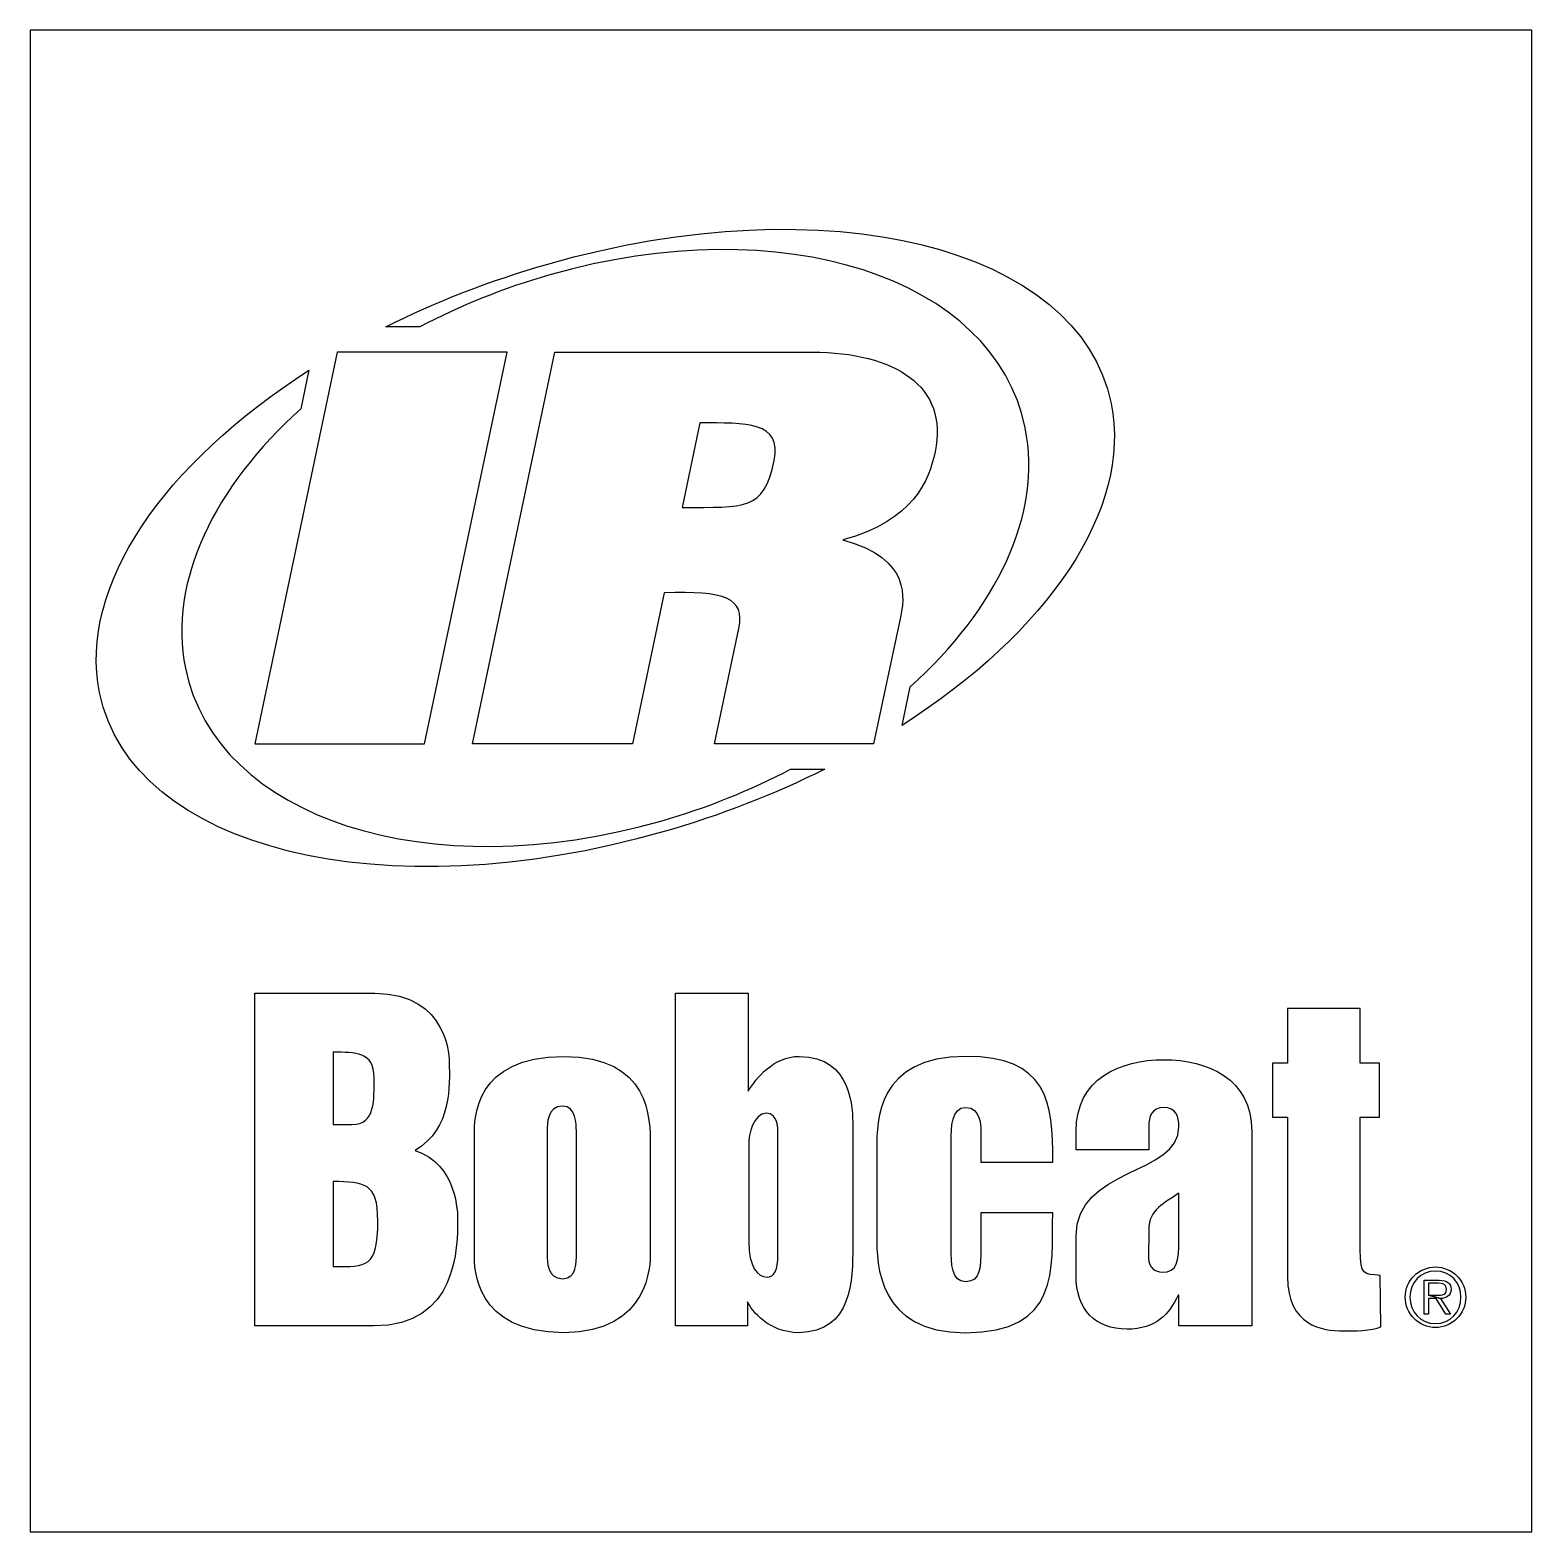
# Model space of a CAD drawing. Header units: millimetres. Extents: x -34 to 34, y -34 to 34.
import ezdxf

# ---------------------------------------------------------------- set-up
doc = ezdxf.new("R2010")
doc.units = ezdxf.units.MM
doc.header["$MEASUREMENT"] = 0
doc.layers.add('Capa 1', color=7, linetype='Continuous')

msp = doc.modelspace()

# ---------------------------------------------------------------- linework, layer by layer
at = {"layer": 'Capa 1', "color": 7}
msp.add_open_spline([(-33.9782, 34.0117), (-33.9782, 34.0117), (34.0218, 34.0117), (34.0218, 34.0117), (34.0218, 34.0117), (34.0218, 34.0117), (34.0218, -33.9884), (34.0218, -33.9884), (34.0218, -33.9884), (34.0218, -33.9884), (-33.9782, -33.9884), (-33.9782, -33.9884), (-33.9782, -33.9884), (-33.9782, -33.9884), (-33.9782, 34.0117), (-33.9782, 34.0117)], degree=3, knots=[0, 0, 0, 0, 0.2, 0.2, 0.2, 0.2, 0.4, 0.4, 0.4, 0.4, 0.6, 0.6, 0.6, 0.6, 1, 1, 1, 1], dxfattribs=at)
at = {"layer": 'Capa 1', "color": 250}
for points, knots in [([(14.9662, 17.1102), (13.5246, 24.211), (2.1057, 27.0342), (-10.5416, 23.4171), (-10.5416, 23.4171), (-13.158, 22.6675), (-15.6205, 21.6997), (-17.8713, 20.5749), (-17.8713, 20.5749), (-17.8713, 20.5749), (-16.3232, 20.575), (-16.3232, 20.575), (-16.3232, 20.575), (-14.5148, 21.524), (-12.5431, 22.3271), (-10.4428, 22.9279), (-10.4428, 22.9279), (0.0572, 25.9315), (9.6928, 22.8291), (11.0778, 15.998), (11.0778, 15.998), (11.8746, 12.083), (9.7791, 7.7944), (5.8749, 4.2786), (5.8749, 4.2786), (5.8749, 4.2786), (5.5048, 2.5296), (5.5048, 2.5296), (5.5048, 2.5296), (12.0629, 6.7301), (15.9466, 12.2852), (14.9662, 17.1102)], [0, 0, 0, 0, 0.1111111, 0.1111111, 0.1111111, 0.1111111, 0.2222222, 0.2222222, 0.2222222, 0.2222222, 0.3333333, 0.3333333, 0.3333333, 0.3333333, 0.4444444, 0.4444444, 0.4444444, 0.4444444, 0.5555556, 0.5555556, 0.5555556, 0.5555556, 0.6666667, 0.6666667, 0.6666667, 0.6666667, 0.7777778, 0.7777778, 0.7777778, 0.7777778, 1, 1, 1, 1]), ([(-20.0658, 19.4284), (-20.0658, 19.4284), (-12.3831, 19.4284), (-12.3831, 19.4284), (-12.3831, 19.4284), (-12.3831, 19.4284), (-16.1163, 1.6937), (-16.1163, 1.6937), (-16.1163, 1.6937), (-16.1163, 1.6937), (-23.7958, 1.6937), (-23.7958, 1.6937), (-23.7958, 1.6937), (-23.7958, 1.6937), (-20.0658, 19.4284), (-20.0658, 19.4284)], [0, 0, 0, 0, 0.2, 0.2, 0.2, 0.2, 0.4, 0.4, 0.4, 0.4, 0.6, 0.6, 0.6, 0.6, 1, 1, 1, 1]), ([(-13.9438, 1.6937), (-13.9438, 1.6937), (-6.7064, 1.6937), (-6.7064, 1.6937), (-6.7064, 1.6937), (-6.7064, 1.6937), (-5.2681, 8.5347), (-5.2681, 8.5347), (-5.2681, 8.5347), (-2.5263, 8.6226), (-1.5977, 8.3105), (-1.8895, 6.9232), (-1.8895, 6.9232), (-1.8895, 6.9232), (-2.9891, 1.6937), (-2.9891, 1.6937), (-2.9891, 1.6937), (-2.9891, 1.6937), (4.217, 1.6937), (4.217, 1.6937), (4.217, 1.6937), (4.217, 1.6937), (5.4249, 7.4368), (5.4249, 7.4368), (5.4249, 7.4368), (5.5862, 8.2005), (5.9814, 10.0766), (2.8242, 10.9269), (2.8242, 10.9269), (6.0335, 11.7991), (6.7281, 13.6357), (6.9981, 14.911), (6.9981, 14.911), (7.6224, 17.8867), (5.1863, 19.4284), (1.4328, 19.4284), (1.4328, 19.4284), (1.4328, 19.4284), (-10.2152, 19.4284), (-10.2152, 19.4284), (-10.2152, 19.4284), (-10.2152, 19.4284), (-13.9438, 1.6937), (-13.9438, 1.6937)], [0, 0, 0, 0, 0.0833333, 0.0833333, 0.0833333, 0.0833333, 0.1666667, 0.1666667, 0.1666667, 0.1666667, 0.25, 0.25, 0.25, 0.25, 0.3333333, 0.3333333, 0.3333333, 0.3333333, 0.4166667, 0.4166667, 0.4166667, 0.4166667, 0.5, 0.5, 0.5, 0.5, 0.5833333, 0.5833333, 0.5833333, 0.5833333, 0.6666667, 0.6666667, 0.6666667, 0.6666667, 0.75, 0.75, 0.75, 0.75, 0.8333333, 0.8333333, 0.8333333, 0.8333333, 1, 1, 1, 1]), ([(0.4572, 0.5486), (-1.3482, -0.4005), (-3.3231, -1.2021), (-5.4218, -1.8029), (-5.4218, -1.8029), (-15.9201, -4.8065), (-25.5558, -1.7055), (-26.9424, 5.1225), (-26.9424, 5.1225), (-27.7376, 9.0477), (-25.6373, 13.3424), (-21.719, 16.8606), (-21.719, 16.8606), (-21.719, 16.8606), (-21.3504, 18.6048), (-21.3504, 18.6048), (-21.3504, 18.6048), (-27.9165, 14.401), (-31.8096, 8.8407), (-30.8291, 4.0118), (-30.8291, 4.0118), (-29.3876, -3.0891), (-17.9671, -5.9108), (-5.323, -2.2937), (-5.323, -2.2937), (-2.705, -1.5439), (-0.2441, -0.5745), (2.0069, 0.5485), (2.0069, 0.5485), (2.0069, 0.5485), (0.4572, 0.5486), (0.4572, 0.5486)], [0, 0, 0, 0, 0.1111111, 0.1111111, 0.1111111, 0.1111111, 0.2222222, 0.2222222, 0.2222222, 0.2222222, 0.3333333, 0.3333333, 0.3333333, 0.3333333, 0.4444444, 0.4444444, 0.4444444, 0.4444444, 0.5555556, 0.5555556, 0.5555556, 0.5555556, 0.6666667, 0.6666667, 0.6666667, 0.6666667, 0.7777778, 0.7777778, 0.7777778, 0.7777778, 1, 1, 1, 1]), ([(-4.4556, 12.3889), (-4.4556, 12.3889), (-3.6463, 16.2332), (-3.6463, 16.2332), (-3.6463, 16.2332), (-1.5695, 16.2129), (0.0853, 16.2992), (-0.2896, 14.5187), (-0.2896, 14.5187), (-0.7742, 12.2176), (-1.582, 12.4309), (-4.4556, 12.3889)], [0, 0, 0, 0, 0.25, 0.25, 0.25, 0.25, 0.5, 0.5, 0.5, 0.5, 1, 1, 1, 1]), ([(-23.7958, -24.6628), (-23.7958, -24.6628), (-18.4219, -24.6628), (-18.4219, -24.6628), (-18.4219, -24.6628), (-14.619, -24.6628), (-14.619, -21.0678), (-14.619, -19.8177), (-14.619, -19.8177), (-14.619, -19.6294), (-14.619, -17.3204), (-16.5475, -16.7151), (-16.5475, -16.7151), (-14.8458, -15.7316), (-14.9969, -13.7065), (-14.9969, -12.7419), (-14.9969, -12.7419), (-14.9969, -12.629), (-14.9969, -9.6001), (-18.3648, -9.6001), (-18.3648, -9.6001), (-18.3648, -9.6001), (-23.7958, -9.6), (-23.7958, -9.6), (-23.7958, -9.6), (-23.7958, -9.6), (-23.7958, -24.6628), (-23.7958, -24.6628)], [0, 0, 0, 0, 0.125, 0.125, 0.125, 0.125, 0.25, 0.25, 0.25, 0.25, 0.375, 0.375, 0.375, 0.375, 0.5, 0.5, 0.5, 0.5, 0.625, 0.625, 0.625, 0.625, 0.75, 0.75, 0.75, 0.75, 1, 1, 1, 1]), ([(-4.7504, -24.6628), (-4.7504, -24.6628), (-1.4957, -24.6628), (-1.4957, -24.6628), (-1.4957, -24.6628), (-1.4957, -24.6628), (-1.4957, -23.5649), (-1.4957, -23.5649), (-1.4957, -23.5649), (-1.2879, -23.9994), (-0.5507, -24.9467), (0.8304, -24.9656), (0.8304, -24.9656), (3.2525, -24.9467), (3.271, -22.5234), (3.271, -21.0851), (3.271, -21.0851), (3.271, -21.0851), (3.271, -15.5607), (3.271, -15.5607), (3.271, -15.5607), (3.271, -14.9173), (3.271, -12.458), (0.8484, -12.458), (0.8484, -12.458), (-0.3239, -12.4579), (-1.1005, -13.4415), (-1.4588, -14.0281), (-1.4588, -14.0281), (-1.4588, -14.0281), (-1.4588, -9.6), (-1.4588, -9.6), (-1.4588, -9.6), (-1.4588, -9.6), (-4.7504, -9.6), (-4.7504, -9.6), (-4.7504, -9.6), (-4.7504, -9.6), (-4.7504, -24.6628), (-4.7504, -24.6628)], [0, 0, 0, 0, 0.0909091, 0.0909091, 0.0909091, 0.0909091, 0.1818182, 0.1818182, 0.1818182, 0.1818182, 0.2727273, 0.2727273, 0.2727273, 0.2727273, 0.3636364, 0.3636364, 0.3636364, 0.3636364, 0.4545455, 0.4545455, 0.4545455, 0.4545455, 0.5454545, 0.5454545, 0.5454545, 0.5454545, 0.6363636, 0.6363636, 0.6363636, 0.6363636, 0.7272727, 0.7272727, 0.7272727, 0.7272727, 0.8181818, 0.8181818, 0.8181818, 0.8181818, 1, 1, 1, 1]), ([(22.2725, -12.7607), (22.2725, -12.7607), (22.9533, -12.7607), (22.9533, -12.7607), (22.9533, -12.7607), (22.9533, -12.7607), (22.9533, -10.2823), (22.9533, -10.2823), (22.9533, -10.2823), (22.9533, -10.2823), (26.2442, -10.2823), (26.2442, -10.2823), (26.2442, -10.2823), (26.2442, -10.2823), (26.2442, -12.7607), (26.2442, -12.7607), (26.2442, -12.7607), (26.2442, -12.7607), (27.1146, -12.7607), (27.1146, -12.7607), (27.1146, -12.7607), (27.1146, -12.7607), (27.1146, -15.2015), (27.1146, -15.2015), (27.1146, -15.2015), (27.1146, -15.2015), (26.2442, -15.2015), (26.2442, -15.2015), (26.2442, -15.2015), (26.2442, -15.2015), (26.2442, -21.1996), (26.2442, -21.1996), (26.2442, -21.1996), (26.2442, -22.3916), (26.4151, -22.3164), (27.1538, -22.3711), (27.1538, -22.3711), (27.1538, -22.3711), (27.1727, -24.7003), (27.1727, -24.7003), (27.1727, -24.7003), (26.812, -24.8886), (25.9038, -24.8887), (25.4692, -24.8887), (25.4692, -24.8887), (24.5423, -24.8886), (22.9532, -24.6628), (22.9532, -22.4278), (22.9532, -22.4278), (22.9532, -22.4278), (22.9533, -15.2015), (22.9533, -15.2015), (22.9533, -15.2015), (22.9533, -15.2015), (22.2725, -15.2015), (22.2725, -15.2015), (22.2725, -15.2015), (22.2725, -15.2015), (22.2725, -12.7607), (22.2725, -12.7607)], [0, 0, 0, 0, 0.0625, 0.0625, 0.0625, 0.0625, 0.125, 0.125, 0.125, 0.125, 0.1875, 0.1875, 0.1875, 0.1875, 0.25, 0.25, 0.25, 0.25, 0.3125, 0.3125, 0.3125, 0.3125, 0.375, 0.375, 0.375, 0.375, 0.4375, 0.4375, 0.4375, 0.4375, 0.5, 0.5, 0.5, 0.5, 0.5625, 0.5625, 0.5625, 0.5625, 0.625, 0.625, 0.625, 0.625, 0.6875, 0.6875, 0.6875, 0.6875, 0.75, 0.75, 0.75, 0.75, 0.8125, 0.8125, 0.8125, 0.8125, 0.875, 0.875, 0.875, 0.875, 1, 1, 1, 1]), ([(-19.4054, -15.5417), (-19.84, -15.5417), (-20.2586, -15.5418), (-20.2586, -15.5418), (-20.2586, -15.5418), (-20.2586, -15.5418), (-20.2586, -12.2698), (-20.2586, -12.2698), (-20.2586, -12.2698), (-19.254, -12.2698), (-18.4024, -12.2306), (-18.4024, -13.4242), (-18.4024, -13.4242), (-18.4024, -14.4076), (-18.327, -15.5418), (-19.4054, -15.5417)], [0, 0, 0, 0, 0.2, 0.2, 0.2, 0.2, 0.4, 0.4, 0.4, 0.4, 0.6, 0.6, 0.6, 0.6, 1, 1, 1, 1]), ([(-9.8113, -24.9655), (-5.8955, -24.9655), (-5.8955, -21.7846), (-5.8955, -21.4457), (-5.8955, -21.4457), (-5.8955, -21.4457), (-5.8955, -16.4877), (-5.8955, -16.4877), (-5.8955, -16.4877), (-5.8955, -15.2765), (-5.8955, -12.458), (-9.8113, -12.458), (-9.8113, -12.458), (-13.8605, -12.4579), (-13.8605, -15.2766), (-13.8605, -15.9966), (-13.8605, -15.9966), (-13.8605, -15.9966), (-13.8605, -21.4456), (-13.8605, -21.4456), (-13.8605, -21.4456), (-13.8605, -22.0322), (-13.8605, -24.9656), (-9.8113, -24.9655)], [0, 0, 0, 0, 0.1428571, 0.1428571, 0.1428571, 0.1428571, 0.2857143, 0.2857143, 0.2857143, 0.2857143, 0.4285714, 0.4285714, 0.4285714, 0.4285714, 0.5714286, 0.5714286, 0.5714286, 0.5714286, 0.7142857, 0.7142857, 0.7142857, 0.7142857, 1, 1, 1, 1]), ([(12.3234, -17.245), (12.3234, -17.245), (9.0701, -17.245), (9.0701, -17.245), (9.0701, -17.245), (9.0701, -17.245), (9.0701, -15.6938), (9.0701, -15.6938), (9.0701, -15.6938), (9.0701, -15.6938), (9.07, -14.7669), (8.3877, -14.7669), (8.3877, -14.7669), (7.7274, -14.7668), (7.7273, -15.6563), (7.7273, -16.337), (7.7273, -16.337), (7.7273, -16.337), (7.7274, -21.1052), (7.7274, -21.1052), (7.7274, -21.1052), (7.7274, -21.8614), (7.7273, -22.6568), (8.3877, -22.6568), (8.3877, -22.6568), (9.0701, -22.6568), (9.07, -21.9759), (9.07, -21.1053), (9.07, -21.1053), (9.07, -21.1053), (9.0701, -19.5336), (9.0701, -19.5336), (9.0701, -19.5336), (9.0701, -19.5336), (12.3234, -19.5336), (12.3234, -19.5336), (12.3234, -19.5336), (12.2872, -22.0888), (12.6637, -24.9656), (8.3688, -24.9656), (8.3688, -24.9656), (4.3957, -24.9655), (4.3581, -21.8614), (4.3581, -20.6129), (4.3581, -20.6129), (4.3581, -20.6129), (4.3582, -16.5816), (4.3582, -16.5816), (4.3582, -16.5816), (4.3582, -15.4084), (4.3581, -12.458), (8.3877, -12.458), (8.3877, -12.458), (12.0409, -12.4579), (12.3609, -14.4641), (12.3234, -17.245)], [0, 0, 0, 0, 0.0666667, 0.0666667, 0.0666667, 0.0666667, 0.1333333, 0.1333333, 0.1333333, 0.1333333, 0.2, 0.2, 0.2, 0.2, 0.2666667, 0.2666667, 0.2666667, 0.2666667, 0.3333333, 0.3333333, 0.3333333, 0.3333333, 0.4, 0.4, 0.4, 0.4, 0.4666667, 0.4666667, 0.4666667, 0.4666667, 0.5333333, 0.5333333, 0.5333333, 0.5333333, 0.6, 0.6, 0.6, 0.6, 0.6666667, 0.6666667, 0.6666667, 0.6666667, 0.7333333, 0.7333333, 0.7333333, 0.7333333, 0.8, 0.8, 0.8, 0.8, 0.8666667, 0.8666667, 0.8666667, 0.8666667, 1, 1, 1, 1]), ([(18.0405, -24.6628), (18.0405, -24.6628), (21.333, -24.6628), (21.333, -24.6628), (21.333, -24.6628), (21.333, -24.6628), (21.333, -15.8555), (21.333, -15.8555), (21.333, -15.8555), (21.333, -13.4601), (19.3331, -12.6069), (17.3567, -12.6069), (17.3567, -12.6069), (15.3772, -12.6068), (13.3789, -13.4602), (13.3789, -15.8555), (13.3789, -15.8555), (13.3789, -15.8555), (13.379, -16.6914), (13.379, -16.6914), (13.379, -16.6914), (13.379, -16.6914), (16.6681, -16.6914), (16.6681, -16.6914), (16.6681, -16.6914), (16.6681, -16.6914), (16.6681, -15.645), (16.6681, -15.645), (16.6681, -15.645), (16.6681, -15.1669), (16.8139, -14.7717), (17.3567, -14.7717), (17.3567, -14.7717), (17.8965, -14.7717), (18.0405, -15.1669), (18.0405, -15.6451), (18.0405, -15.6451), (18.0405, -17.8521), (13.3789, -17.4789), (13.3789, -20.6018), (13.3789, -20.6018), (13.3789, -20.6018), (13.379, -22.3711), (13.379, -22.3711), (13.379, -22.3711), (13.379, -23.9318), (14.2527, -24.8072), (15.6878, -24.8072), (15.6878, -24.8072), (17.0022, -24.8072), (17.6046, -24.1217), (17.9998, -23.2669), (17.9998, -23.2669), (17.9998, -23.2669), (18.0405, -23.2669), (18.0405, -23.2669), (18.0405, -23.2669), (18.0405, -23.2669), (18.0405, -24.6628), (18.0405, -24.6628)], [0, 0, 0, 0, 0.0625, 0.0625, 0.0625, 0.0625, 0.125, 0.125, 0.125, 0.125, 0.1875, 0.1875, 0.1875, 0.1875, 0.25, 0.25, 0.25, 0.25, 0.3125, 0.3125, 0.3125, 0.3125, 0.375, 0.375, 0.375, 0.375, 0.4375, 0.4375, 0.4375, 0.4375, 0.5, 0.5, 0.5, 0.5, 0.5625, 0.5625, 0.5625, 0.5625, 0.625, 0.625, 0.625, 0.625, 0.6875, 0.6875, 0.6875, 0.6875, 0.75, 0.75, 0.75, 0.75, 0.8125, 0.8125, 0.8125, 0.8125, 0.875, 0.875, 0.875, 0.875, 1, 1, 1, 1]), ([(-9.8678, -14.7088), (-9.2445, -14.7088), (-9.2445, -15.5418), (-9.2445, -15.8257), (-9.2445, -15.8257), (-9.2445, -15.8257), (-9.2445, -21.4064), (-9.2445, -21.4064), (-9.2445, -21.4064), (-9.2445, -21.7296), (-9.206, -22.5234), (-9.8678, -22.5234), (-9.8678, -22.5234), (-10.5682, -22.5234), (-10.5682, -21.7296), (-10.5682, -21.4457), (-10.5682, -21.4457), (-10.5682, -21.4457), (-10.5682, -15.7881), (-10.5682, -15.7881), (-10.5682, -15.7881), (-10.5682, -15.5417), (-10.5682, -14.7088), (-9.8678, -14.7088)], [0, 0, 0, 0, 0.1428571, 0.1428571, 0.1428571, 0.1428571, 0.2857143, 0.2857143, 0.2857143, 0.2857143, 0.4285714, 0.4285714, 0.4285714, 0.4285714, 0.5714286, 0.5714286, 0.5714286, 0.5714286, 0.7142857, 0.7142857, 0.7142857, 0.7142857, 1, 1, 1, 1]), ([(-0.6453, -15.0303), (-0.1162, -15.0303), (-0.1162, -15.7112), (-0.1162, -16.0155), (-0.1162, -16.0155), (-0.1162, -16.0155), (-0.1162, -21.427), (-0.1162, -21.427), (-0.1162, -21.427), (-0.1162, -22.1451), (-0.2855, -22.448), (-0.6088, -22.448), (-0.6088, -22.448), (-1.0415, -22.4479), (-1.4393, -21.9948), (-1.4393, -20.8404), (-1.4393, -20.8404), (-1.4393, -20.8404), (-1.4393, -16.4703), (-1.4393, -16.4703), (-1.4393, -16.4703), (-1.4393, -15.9777), (-1.2314, -15.0303), (-0.6453, -15.0303)], [0, 0, 0, 0, 0.1428571, 0.1428571, 0.1428571, 0.1428571, 0.2857143, 0.2857143, 0.2857143, 0.2857143, 0.4285714, 0.4285714, 0.4285714, 0.4285714, 0.5714286, 0.5714286, 0.5714286, 0.5714286, 0.7142857, 0.7142857, 0.7142857, 0.7142857, 1, 1, 1, 1]), ([(-20.2586, -21.9759), (-20.2586, -21.9759), (-20.2586, -18.1156), (-20.2586, -18.1156), (-20.2586, -18.1156), (-18.8565, -18.172), (-18.2323, -18.1345), (-18.2323, -19.9118), (-18.2323, -19.9118), (-18.2323, -22.0322), (-18.7254, -21.9759), (-20.2586, -21.9759)], [0, 0, 0, 0, 0.25, 0.25, 0.25, 0.25, 0.5, 0.5, 0.5, 0.5, 1, 1, 1, 1]), ([(16.6681, -20.3102), (16.6681, -19.3736), (17.3974, -19.1022), (18.0405, -18.6442), (18.0405, -18.6442), (18.0405, -18.6442), (18.0405, -20.7054), (18.0405, -20.7054), (18.0405, -20.7054), (18.0405, -21.7672), (17.959, -22.2254), (17.272, -22.2254), (17.272, -22.2254), (16.96, -22.2253), (16.668, -22.0166), (16.668, -21.6025), (16.668, -21.6025), (16.668, -21.6025), (16.6681, -20.3102), (16.6681, -20.3102)], [0, 0, 0, 0, 0.1666667, 0.1666667, 0.1666667, 0.1666667, 0.3333333, 0.3333333, 0.3333333, 0.3333333, 0.5, 0.5, 0.5, 0.5, 0.6666667, 0.6666667, 0.6666667, 0.6666667, 1, 1, 1, 1]), ([(29.6558, -24.7318), (30.4117, -24.7318), (31.0218, -24.1171), (31.0218, -23.3579), (31.0218, -23.3579), (31.0218, -22.6065), (30.4117, -21.9916), (29.6557, -21.9916), (29.6557, -21.9916), (28.8966, -21.9915), (28.2832, -22.6065), (28.2832, -23.3579), (28.2832, -23.3579), (28.2832, -24.1171), (28.8965, -24.7318), (29.6558, -24.7318)], [0, 0, 0, 0, 0.2, 0.2, 0.2, 0.2, 0.4, 0.4, 0.4, 0.4, 0.6, 0.6, 0.6, 0.6, 1, 1, 1, 1]), ([(29.6558, -24.5515), (28.9876, -24.5515), (28.4997, -24.0309), (28.4997, -23.3579), (28.4997, -23.3579), (28.4998, -22.6926), (28.9875, -22.1737), (29.6557, -22.1737), (29.6557, -22.1737), (30.321, -22.1736), (30.8055, -22.6927), (30.8055, -23.3579), (30.8055, -23.3579), (30.8055, -24.0309), (30.3209, -24.5515), (29.6558, -24.5515)], [0, 0, 0, 0, 0.2, 0.2, 0.2, 0.2, 0.4, 0.4, 0.4, 0.4, 0.6, 0.6, 0.6, 0.6, 1, 1, 1, 1]), ([(29.877, -23.4189), (30.1474, -23.4127), (30.3568, -23.2999), (30.3568, -23.0003), (30.3568, -23.0003), (30.3569, -22.7476), (30.2196, -22.5955), (29.815, -22.5955), (29.815, -22.5955), (29.815, -22.5955), (29.146, -22.5955), (29.146, -22.5955), (29.146, -22.5955), (29.146, -22.5955), (29.146, -24.1248), (29.146, -24.1248), (29.146, -24.1248), (29.146, -24.1248), (29.3342, -24.1248), (29.3342, -24.1248), (29.3342, -24.1248), (29.3342, -24.1248), (29.3342, -23.4189), (29.3342, -23.4189), (29.3342, -23.4189), (29.3342, -23.4189), (29.6778, -23.4189), (29.6778, -23.4189), (29.6778, -23.4189), (29.6778, -23.4189), (30.1154, -24.1248), (30.1154, -24.1248), (30.1154, -24.1248), (30.1154, -24.1248), (30.3389, -24.1248), (30.3389, -24.1248), (30.3389, -24.1248), (30.3389, -24.1248), (29.877, -23.4189), (29.877, -23.4189), (29.877, -23.4189), (29.877, -23.4189), (29.3342, -23.2714), (29.3342, -23.2714), (29.3342, -23.2714), (29.3342, -23.2714), (29.3342, -22.7288), (29.3342, -22.7288), (29.3342, -22.7288), (29.3342, -22.7288), (29.7719, -22.7288), (29.7719, -22.7288), (29.7719, -22.7288), (29.9601, -22.7288), (30.1545, -22.7588), (30.1545, -22.9971), (30.1545, -22.9971), (30.1546, -23.3076), (29.8362, -23.2714), (29.6197, -23.2714), (29.6197, -23.2714), (29.6197, -23.2714), (29.3342, -23.2714), (29.3342, -23.2714), (29.3342, -23.2714), (29.3342, -23.2714), (29.877, -23.4189), (29.877, -23.4189)], [0, 0, 0, 0, 0.0555556, 0.0555556, 0.0555556, 0.0555556, 0.1111111, 0.1111111, 0.1111111, 0.1111111, 0.1666667, 0.1666667, 0.1666667, 0.1666667, 0.2222222, 0.2222222, 0.2222222, 0.2222222, 0.2777778, 0.2777778, 0.2777778, 0.2777778, 0.3333333, 0.3333333, 0.3333333, 0.3333333, 0.3888889, 0.3888889, 0.3888889, 0.3888889, 0.4444444, 0.4444444, 0.4444444, 0.4444444, 0.5, 0.5, 0.5, 0.5, 0.5555556, 0.5555556, 0.5555556, 0.5555556, 0.6111111, 0.6111111, 0.6111111, 0.6111111, 0.6666667, 0.6666667, 0.6666667, 0.6666667, 0.7222222, 0.7222222, 0.7222222, 0.7222222, 0.7777778, 0.7777778, 0.7777778, 0.7777778, 0.8333333, 0.8333333, 0.8333333, 0.8333333, 0.8888889, 0.8888889, 0.8888889, 0.8888889, 1, 1, 1, 1])]:
    msp.add_open_spline(points, degree=3, knots=knots, dxfattribs=at)

doc.saveas('drawing.dxf')
